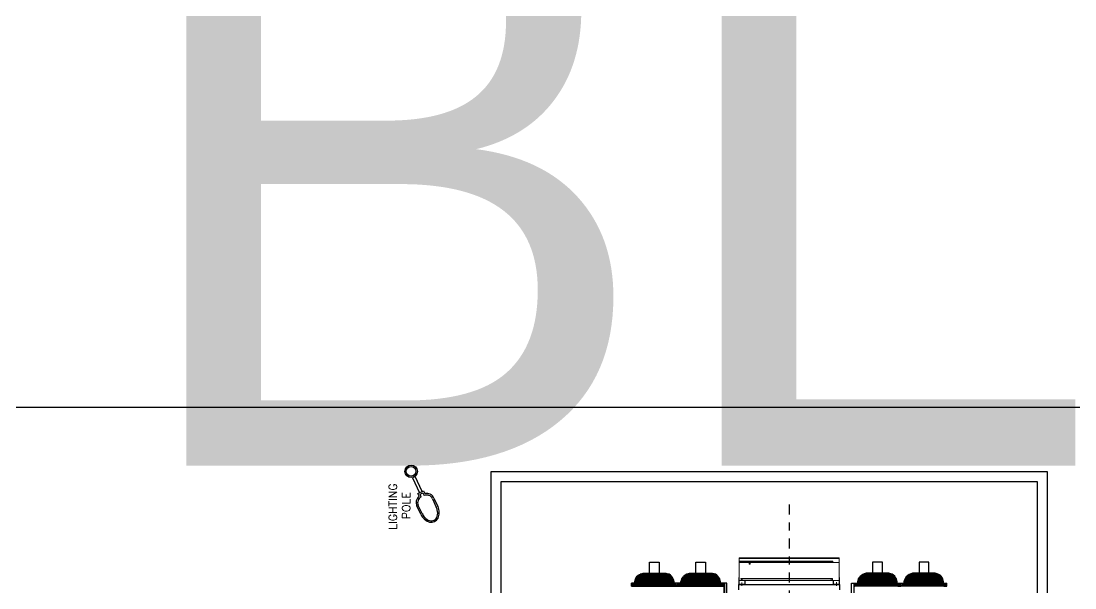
# Model space of a CAD drawing. Header units: metres. Extents: x 530339 to 530792, y 2674872 to 2675147.
# Drawn here: x 530562.76 to 530575.93, y 2675005.7 to 2675012.78 of the extents above; entities that cross this region are included whole.
import ezdxf

# ---------------------------------------------------------------- set-up
doc = ezdxf.new("R2010")
doc.units = ezdxf.units.M
doc.linetypes.add('CENTER', pattern=[2, 1.25, -0.25, 0.25, -0.25])
doc.layers.add('IDT', color=7, linetype='Continuous')
doc.layers.add('MMS Block Numbering', color=7, linetype='Continuous')
doc.styles.add('Adani Regular', font='Adani Regular.ttf')
doc.styles.add('RomanS', font='romans.shx')
doc.linetypes.add('FOUNDATION LAYOUT$0$FENCELINE1', pattern='A,6.35,-2.54,[133,ltypeshp.shx,S=2.54,R=0,X=-2.54,Y=0],-2.54,25.4', length=36.83)

# ---------------------------------------------------------------- blocks, each defined once
blk = doc.blocks.new('IDT')
at = {"layer": 'IDT', "color": 0}
for p, q in [((12.603, 7.01), (12.603, 16.81)), ((19.553, 16.81), (19.553, 7.01)), ((12.728, 7.135), (12.728, 16.685)), ((19.428, 16.685), (19.428, 7.135)), ((19.428, 7.135), (12.728, 7.135)), ((19.553, 7.01), (12.603, 7.01))]:
    blk.add_line(p, q, dxfattribs=at)
at = {"layer": 'IDT', "color": 8, "linetype": 'CENTER', "ltscale": 0.1}
blk.add_line((15.828, 7.423), (15.828, 16.548), dxfattribs=at)
at = {"layer": 'IDT', "color": 0, "lineweight": 25}
for p, q in [((15.014, 8.572), (15.014, 8.407)), ((15.02, 8.407), (15.02, 8.568)), ((16.637, 8.407), (16.637, 8.568)), ((16.642, 8.572), (16.642, 8.407)), ((13.858, 8.442), (15.014, 8.442)), ((13.894, 8.442), (13.858, 8.442)), ((13.858, 8.442), (13.858, 8.407)), ((13.865, 8.413), (13.865, 8.436)), ((13.865, 8.436), (13.887, 8.436)), ((14.417, 8.436), (13.87, 8.436)), ((13.87, 8.436), (13.87, 8.433)), ((13.87, 8.433), (13.87, 8.436)), ((13.87, 8.436), (13.898, 8.436)), ((13.87, 8.436), (14.417, 8.436)), ((13.87, 8.424), (13.87, 8.436)), ((13.87, 8.433), (13.895, 8.433)), ((14.417, 8.433), (13.87, 8.433)), ((13.887, 8.436), (13.894, 8.442)), ((14.985, 8.436), (13.887, 8.436)), ((13.895, 8.433), (13.895, 8.41)), ((13.898, 8.433), (13.898, 8.41)), ((13.928, 8.431), (13.924, 8.429)), ((14.117, 8.431), (13.928, 8.431)), ((14.132, 8.424), (14.117, 8.431)), ((14.157, 8.432), (14.132, 8.432)), ((14.132, 8.432), (14.132, 8.393)), ((14.15, 8.439), (14.137, 8.439)), ((14.137, 8.439), (14.137, 8.379)), ((14.143, 8.433), (14.143, 8.281)), ((14.146, 8.433), (14.146, 8.281)), ((14.15, 8.379), (14.15, 8.439)), ((14.157, 8.393), (14.157, 8.432)), ((14.157, 8.424), (14.172, 8.431)), ((14.172, 8.431), (14.359, 8.431)), ((14.359, 8.431), (14.363, 8.429)), ((14.389, 8.436), (14.417, 8.436)), ((14.389, 8.433), (14.389, 8.41)), ((14.393, 8.41), (14.393, 8.433)), ((14.393, 8.433), (14.417, 8.433)), ((14.417, 8.433), (14.417, 8.436)), ((14.417, 8.436), (14.417, 8.433)), ((14.417, 8.436), (14.417, 8.424)), ((14.468, 8.442), (14.433, 8.442)), ((14.433, 8.442), (14.433, 8.407)), ((14.439, 8.413), (14.439, 8.436)), ((14.439, 8.436), (14.462, 8.436)), ((14.451, 8.436), (14.998, 8.436)), ((14.451, 8.424), (14.451, 8.436)), ((14.998, 8.436), (14.451, 8.436)), ((14.451, 8.436), (14.451, 8.433)), ((14.451, 8.433), (14.451, 8.436)), ((14.451, 8.436), (14.479, 8.436)), ((14.451, 8.433), (14.475, 8.433)), ((14.998, 8.433), (14.451, 8.433)), ((14.462, 8.436), (14.468, 8.442)), ((14.475, 8.433), (14.475, 8.41)), ((14.479, 8.433), (14.478, 8.41)), ((14.509, 8.431), (14.505, 8.429)), ((14.696, 8.431), (14.509, 8.431)), ((14.711, 8.424), (14.696, 8.431)), ((14.736, 8.432), (14.711, 8.432)), ((14.711, 8.432), (14.711, 8.393)), ((14.731, 8.439), (14.718, 8.439)), ((14.718, 8.439), (14.718, 8.379)), ((14.722, 8.433), (14.722, 8.281)), ((14.725, 8.433), (14.725, 8.281)), ((14.731, 8.379), (14.731, 8.439)), ((14.736, 8.393), (14.736, 8.432)), ((14.736, 8.424), (14.751, 8.431)), ((14.751, 8.431), (14.94, 8.431)), ((14.94, 8.431), (14.944, 8.429)), ((14.97, 8.436), (14.998, 8.436)), ((14.97, 8.433), (14.97, 8.41)), ((14.973, 8.41), (14.973, 8.433)), ((14.973, 8.433), (14.998, 8.433)), ((14.98, 8.442), (15.014, 8.442)), ((14.985, 8.436), (14.98, 8.442)), ((15.009, 8.436), (14.985, 8.436)), ((14.998, 8.436), (14.998, 8.424)), ((14.998, 8.433), (14.998, 8.436)), ((14.998, 8.436), (14.998, 8.433)), ((15.014, 8.442), (15.006, 8.442)), ((15.009, 8.413), (15.009, 8.436)), ((15.014, 8.442), (15.014, 8.407)), ((15.05, 8.537), (15.05, 8.407)), ((15.198, 8.425), (15.198, 8.49)), ((16.458, 8.49), (16.458, 8.425)), ((17.799, 8.442), (16.642, 8.442)), ((16.642, 8.442), (16.651, 8.442)), ((16.677, 8.442), (16.642, 8.442)), ((16.642, 8.442), (16.642, 8.407)), ((16.648, 8.413), (16.648, 8.436)), ((16.648, 8.436), (16.671, 8.436)), ((17.205, 8.436), (16.659, 8.436)), ((16.659, 8.436), (16.659, 8.424)), ((16.686, 8.436), (16.659, 8.436)), ((16.659, 8.436), (17.205, 8.436)), ((16.659, 8.433), (16.659, 8.436)), ((16.659, 8.436), (16.659, 8.433)), ((16.684, 8.433), (16.659, 8.433)), ((16.659, 8.433), (17.205, 8.433)), ((16.671, 8.436), (16.677, 8.442)), ((16.671, 8.436), (17.769, 8.436)), ((16.684, 8.41), (16.684, 8.433)), ((16.686, 8.433), (16.686, 8.41)), ((16.717, 8.431), (16.713, 8.429)), ((16.905, 8.431), (16.717, 8.431)), ((16.92, 8.424), (16.905, 8.431)), ((16.92, 8.432), (16.945, 8.432)), ((16.92, 8.393), (16.92, 8.432)), ((16.926, 8.439), (16.938, 8.439)), ((16.926, 8.379), (16.926, 8.439)), ((16.931, 8.433), (16.931, 8.281)), ((16.934, 8.433), (16.934, 8.281)), ((16.938, 8.439), (16.938, 8.379)), ((16.945, 8.432), (16.945, 8.393)), ((16.945, 8.424), (16.96, 8.431)), ((16.96, 8.431), (17.147, 8.431)), ((17.147, 8.431), (17.151, 8.429)), ((17.205, 8.436), (17.177, 8.436)), ((17.177, 8.433), (17.179, 8.41)), ((17.205, 8.433), (17.182, 8.433)), ((17.182, 8.433), (17.182, 8.41)), ((17.189, 8.442), (17.223, 8.442)), ((17.194, 8.436), (17.189, 8.442)), ((17.218, 8.436), (17.194, 8.436)), ((17.205, 8.424), (17.205, 8.436)), ((17.205, 8.436), (17.205, 8.433)), ((17.205, 8.433), (17.205, 8.436)), ((17.218, 8.413), (17.218, 8.436)), ((17.223, 8.442), (17.223, 8.407)), ((17.267, 8.436), (17.24, 8.436)), ((17.24, 8.436), (17.786, 8.436)), ((17.24, 8.433), (17.24, 8.436)), ((17.24, 8.436), (17.24, 8.433)), ((17.786, 8.436), (17.24, 8.436)), ((17.24, 8.436), (17.24, 8.424)), ((17.263, 8.433), (17.24, 8.433)), ((17.24, 8.433), (17.786, 8.433)), ((17.263, 8.41), (17.263, 8.433)), ((17.267, 8.433), (17.267, 8.41)), ((17.298, 8.431), (17.294, 8.429)), ((17.485, 8.431), (17.298, 8.431)), ((17.5, 8.424), (17.485, 8.431)), ((17.5, 8.432), (17.525, 8.432)), ((17.5, 8.393), (17.5, 8.432)), ((17.507, 8.439), (17.519, 8.439)), ((17.507, 8.379), (17.507, 8.439)), ((17.511, 8.433), (17.511, 8.281)), ((17.514, 8.433), (17.514, 8.281)), ((17.519, 8.439), (17.519, 8.379)), ((17.525, 8.432), (17.525, 8.393)), ((17.525, 8.424), (17.54, 8.431)), ((17.54, 8.431), (17.728, 8.431)), ((17.728, 8.431), (17.732, 8.429)), ((17.786, 8.436), (17.758, 8.436)), ((17.758, 8.433), (17.758, 8.41)), ((17.786, 8.433), (17.761, 8.433)), ((17.761, 8.433), (17.761, 8.41)), ((17.786, 8.436), (17.786, 8.433)), ((17.786, 8.433), (17.786, 8.436)), ((17.786, 8.424), (17.786, 8.436)), ((13.858, 8.407), (13.865, 8.413)), ((15.05, 8.407), (13.858, 8.407)), ((14.417, 8.424), (13.87, 8.424)), ((14.39, 8.422), (13.898, 8.422)), ((13.898, 8.422), (13.898, 8.42)), ((13.898, 8.42), (14.39, 8.42)), ((14.39, 8.409), (13.898, 8.409)), ((13.898, 8.409), (13.898, 8.406)), ((13.898, 8.406), (14.39, 8.406)), ((14.388, 8.395), (13.899, 8.395)), ((13.899, 8.392), (14.388, 8.392)), ((14.386, 8.379), (13.902, 8.379)), ((13.902, 8.378), (14.385, 8.378)), ((14.382, 8.366), (13.906, 8.366)), ((13.906, 8.364), (14.381, 8.364)), ((14.377, 8.352), (13.912, 8.352)), ((13.912, 8.35), (14.375, 8.35)), ((13.92, 8.425), (13.919, 8.421)), ((13.919, 8.421), (13.919, 8.396)), ((13.919, 8.396), (13.919, 8.392)), ((13.919, 8.392), (13.924, 8.386)), ((14.368, 8.338), (13.919, 8.338)), ((13.922, 8.428), (13.92, 8.425)), ((13.92, 8.337), (14.367, 8.337)), ((13.924, 8.429), (13.922, 8.428)), ((13.923, 8.395), (13.923, 8.424)), ((13.924, 8.395), (13.926, 8.379)), ((13.924, 8.386), (13.928, 8.385)), ((13.928, 8.385), (13.969, 8.378)), ((14.359, 8.324), (13.93, 8.324)), ((13.931, 8.321), (14.356, 8.321)), ((14.343, 8.31), (13.944, 8.31)), ((13.946, 8.308), (14.341, 8.308)), ((13.949, 8.395), (13.949, 8.424)), ((13.951, 8.381), (13.949, 8.395)), ((13.969, 8.378), (13.988, 8.377)), ((13.988, 8.377), (14.009, 8.378)), ((14.018, 8.326), (14.005, 8.327)), ((14.009, 8.378), (14.029, 8.381)), ((14.018, 8.324), (14.111, 8.324)), ((14.029, 8.381), (14.049, 8.386)), ((14.049, 8.386), (14.09, 8.402)), ((14.205, 8.379), (14.083, 8.379)), ((14.083, 8.379), (14.083, 8.324)), ((14.09, 8.402), (14.132, 8.402)), ((14.111, 8.324), (14.111, 8.294)), ((14.119, 8.428), (14.121, 8.428)), ((14.132, 8.402), (14.132, 8.424)), ((14.132, 8.393), (14.157, 8.393)), ((14.137, 8.379), (14.15, 8.379)), ((14.157, 8.402), (14.157, 8.424)), ((14.198, 8.402), (14.157, 8.402)), ((14.169, 8.428), (14.171, 8.428)), ((14.269, 8.324), (14.177, 8.324)), ((14.177, 8.324), (14.177, 8.294)), ((14.238, 8.386), (14.198, 8.402)), ((14.205, 8.324), (14.205, 8.379)), ((14.259, 8.381), (14.238, 8.386)), ((14.278, 8.378), (14.259, 8.381)), ((14.269, 8.326), (14.283, 8.327)), ((14.299, 8.377), (14.278, 8.378)), ((14.32, 8.378), (14.299, 8.377)), ((14.359, 8.385), (14.32, 8.378)), ((14.336, 8.381), (14.338, 8.395)), ((14.339, 8.395), (14.339, 8.424)), ((14.363, 8.386), (14.359, 8.385)), ((14.363, 8.429), (14.366, 8.428)), ((14.363, 8.379), (14.364, 8.395)), ((14.368, 8.392), (14.363, 8.386)), ((14.364, 8.395), (14.364, 8.424)), ((14.366, 8.428), (14.367, 8.425)), ((14.367, 8.425), (14.368, 8.421)), ((14.368, 8.421), (14.368, 8.396)), ((14.368, 8.396), (14.368, 8.392)), ((14.39, 8.42), (14.39, 8.422)), ((14.39, 8.406), (14.39, 8.409)), ((14.433, 8.407), (14.439, 8.413)), ((14.998, 8.424), (14.451, 8.424)), ((14.97, 8.422), (14.478, 8.422)), ((14.478, 8.422), (14.478, 8.42)), ((14.478, 8.42), (14.97, 8.42)), ((14.97, 8.409), (14.478, 8.409)), ((14.478, 8.409), (14.478, 8.406)), ((14.478, 8.406), (14.97, 8.406)), ((14.969, 8.395), (14.479, 8.395)), ((14.48, 8.392), (14.969, 8.392)), ((14.966, 8.379), (14.482, 8.379)), ((14.483, 8.378), (14.966, 8.378)), ((14.962, 8.366), (14.486, 8.366)), ((14.487, 8.364), (14.962, 8.364)), ((14.956, 8.352), (14.491, 8.352)), ((14.493, 8.35), (14.955, 8.35)), ((14.498, 8.421), (14.498, 8.396)), ((14.501, 8.425), (14.5, 8.421)), ((14.5, 8.396), (14.5, 8.392)), ((14.5, 8.392), (14.505, 8.386)), ((14.949, 8.338), (14.5, 8.338)), ((14.502, 8.428), (14.501, 8.425)), ((14.501, 8.337), (14.948, 8.337)), ((14.505, 8.429), (14.502, 8.428)), ((14.504, 8.395), (14.504, 8.424)), ((14.505, 8.379), (14.504, 8.395)), ((14.505, 8.386), (14.509, 8.385)), ((14.509, 8.385), (14.548, 8.378)), ((14.938, 8.324), (14.509, 8.324)), ((14.511, 8.321), (14.937, 8.321)), ((14.924, 8.31), (14.525, 8.31)), ((14.527, 8.308), (14.922, 8.308)), ((14.529, 8.395), (14.529, 8.424)), ((14.53, 8.395), (14.532, 8.381)), ((14.548, 8.378), (14.569, 8.377)), ((14.569, 8.377), (14.588, 8.378)), ((14.585, 8.327), (14.599, 8.326)), ((14.588, 8.378), (14.609, 8.381)), ((14.599, 8.324), (14.691, 8.324)), ((14.609, 8.381), (14.63, 8.386)), ((14.63, 8.386), (14.67, 8.402)), ((14.785, 8.379), (14.663, 8.379)), ((14.663, 8.379), (14.663, 8.324)), ((14.67, 8.402), (14.711, 8.402)), ((14.691, 8.324), (14.691, 8.294)), ((14.699, 8.428), (14.7, 8.428)), ((14.711, 8.402), (14.711, 8.424)), ((14.711, 8.393), (14.736, 8.393)), ((14.718, 8.379), (14.731, 8.379)), ((14.736, 8.402), (14.736, 8.424)), ((14.778, 8.402), (14.736, 8.402)), ((14.749, 8.428), (14.75, 8.428)), ((14.85, 8.324), (14.757, 8.324)), ((14.757, 8.324), (14.757, 8.294)), ((14.819, 8.386), (14.778, 8.402)), ((14.785, 8.324), (14.785, 8.379)), ((14.839, 8.381), (14.819, 8.386)), ((14.859, 8.378), (14.839, 8.381)), ((14.85, 8.326), (14.863, 8.327)), ((14.88, 8.377), (14.859, 8.378)), ((14.899, 8.378), (14.88, 8.377)), ((14.94, 8.385), (14.899, 8.378)), ((14.917, 8.381), (14.919, 8.395)), ((14.919, 8.395), (14.919, 8.424)), ((14.944, 8.386), (14.94, 8.385)), ((14.942, 8.379), (14.944, 8.395)), ((14.944, 8.429), (14.946, 8.428)), ((14.949, 8.392), (14.944, 8.386)), ((14.945, 8.395), (14.945, 8.424)), ((14.946, 8.428), (14.948, 8.425)), ((14.948, 8.425), (14.949, 8.421)), ((14.949, 8.421), (14.949, 8.396)), ((14.949, 8.396), (14.949, 8.392)), ((14.97, 8.42), (14.97, 8.422)), ((14.97, 8.406), (14.97, 8.409)), ((15.014, 8.407), (15.009, 8.413)), ((15.014, 8.407), (15.016, 8.407)), ((16.458, 8.425), (15.198, 8.425)), ((16.642, 8.407), (16.648, 8.413)), ((16.642, 8.407), (16.644, 8.407)), ((16.659, 8.424), (17.205, 8.424)), ((16.686, 8.422), (17.179, 8.422)), ((16.686, 8.42), (16.686, 8.422)), ((17.179, 8.42), (16.686, 8.42)), ((16.686, 8.409), (17.179, 8.409)), ((16.686, 8.406), (16.686, 8.409)), ((17.179, 8.406), (16.686, 8.406)), ((16.688, 8.395), (17.177, 8.395)), ((17.176, 8.392), (16.688, 8.392)), ((16.691, 8.379), (17.175, 8.379)), ((17.173, 8.378), (16.691, 8.378)), ((16.695, 8.366), (17.171, 8.366)), ((17.169, 8.364), (16.695, 8.364)), ((16.7, 8.352), (17.165, 8.352)), ((17.164, 8.35), (16.702, 8.35)), ((16.709, 8.425), (16.707, 8.421)), ((16.707, 8.421), (16.707, 8.396)), ((16.707, 8.396), (16.707, 8.392)), ((16.707, 8.392), (16.713, 8.386)), ((16.707, 8.338), (17.157, 8.338)), ((16.71, 8.428), (16.709, 8.425)), ((17.155, 8.337), (16.709, 8.337)), ((16.713, 8.429), (16.71, 8.428)), ((16.711, 8.395), (16.711, 8.424)), ((16.713, 8.395), (16.714, 8.379)), ((16.713, 8.386), (16.717, 8.385)), ((16.717, 8.385), (16.757, 8.378)), ((16.718, 8.324), (17.147, 8.324)), ((17.146, 8.321), (16.72, 8.321)), ((16.732, 8.31), (17.132, 8.31)), ((17.129, 8.308), (16.735, 8.308)), ((16.738, 8.395), (16.738, 8.424)), ((16.739, 8.381), (16.738, 8.395)), ((16.757, 8.378), (16.776, 8.377)), ((16.776, 8.377), (16.797, 8.378)), ((16.807, 8.326), (16.793, 8.327)), ((16.797, 8.378), (16.818, 8.381)), ((16.807, 8.324), (16.899, 8.324)), ((16.818, 8.381), (16.837, 8.386)), ((16.837, 8.386), (16.879, 8.402)), ((16.872, 8.324), (16.872, 8.379)), ((16.872, 8.379), (16.994, 8.379)), ((16.879, 8.402), (16.92, 8.402)), ((16.899, 8.324), (16.899, 8.294)), ((16.908, 8.428), (16.909, 8.428)), ((16.92, 8.402), (16.92, 8.424)), ((16.945, 8.393), (16.92, 8.393)), ((16.938, 8.379), (16.926, 8.379)), ((16.945, 8.402), (16.945, 8.424)), ((16.987, 8.402), (16.945, 8.402)), ((16.958, 8.428), (16.959, 8.428)), ((17.057, 8.324), (16.966, 8.324)), ((16.966, 8.324), (16.966, 8.294)), ((17.027, 8.386), (16.987, 8.402)), ((16.994, 8.379), (16.994, 8.324)), ((17.047, 8.381), (17.027, 8.386)), ((17.068, 8.378), (17.047, 8.381)), ((17.057, 8.326), (17.071, 8.327)), ((17.088, 8.377), (17.068, 8.378)), ((17.108, 8.378), (17.088, 8.377)), ((17.147, 8.385), (17.108, 8.378)), ((17.125, 8.381), (17.126, 8.395)), ((17.128, 8.395), (17.128, 8.424)), ((17.151, 8.386), (17.147, 8.385)), ((17.151, 8.429), (17.154, 8.428)), ((17.151, 8.379), (17.153, 8.395)), ((17.157, 8.392), (17.151, 8.386)), ((17.153, 8.395), (17.153, 8.424)), ((17.154, 8.428), (17.155, 8.425)), ((17.155, 8.425), (17.157, 8.421)), ((17.157, 8.396), (17.157, 8.392)), ((17.158, 8.421), (17.158, 8.396)), ((17.179, 8.422), (17.179, 8.42)), ((17.179, 8.409), (17.179, 8.406)), ((17.223, 8.407), (17.218, 8.413)), ((17.24, 8.424), (17.786, 8.424)), ((17.266, 8.422), (17.758, 8.422)), ((17.266, 8.42), (17.266, 8.422)), ((17.758, 8.42), (17.266, 8.42)), ((17.266, 8.409), (17.758, 8.409)), ((17.266, 8.406), (17.266, 8.409)), ((17.758, 8.406), (17.266, 8.406)), ((17.269, 8.395), (17.757, 8.395)), ((17.757, 8.392), (17.269, 8.392)), ((17.27, 8.379), (17.754, 8.379)), ((17.754, 8.378), (17.272, 8.378)), ((17.274, 8.366), (17.75, 8.366)), ((17.75, 8.364), (17.276, 8.364)), ((17.28, 8.352), (17.745, 8.352)), ((17.745, 8.35), (17.281, 8.35)), ((17.29, 8.425), (17.288, 8.421)), ((17.288, 8.421), (17.288, 8.396)), ((17.288, 8.396), (17.288, 8.392)), ((17.288, 8.392), (17.294, 8.386)), ((17.288, 8.338), (17.738, 8.338)), ((17.291, 8.428), (17.29, 8.425)), ((17.736, 8.337), (17.29, 8.337)), ((17.294, 8.429), (17.291, 8.428)), ((17.292, 8.395), (17.292, 8.424)), ((17.294, 8.379), (17.292, 8.395)), ((17.294, 8.386), (17.298, 8.385)), ((17.298, 8.385), (17.337, 8.378)), ((17.298, 8.324), (17.727, 8.324)), ((17.725, 8.321), (17.301, 8.321)), ((17.313, 8.31), (17.713, 8.31)), ((17.71, 8.308), (17.316, 8.308)), ((17.317, 8.395), (17.317, 8.424)), ((17.319, 8.395), (17.32, 8.381)), ((17.337, 8.378), (17.357, 8.377)), ((17.357, 8.377), (17.378, 8.378)), ((17.374, 8.327), (17.388, 8.326)), ((17.378, 8.378), (17.397, 8.381)), ((17.388, 8.324), (17.479, 8.324)), ((17.397, 8.381), (17.418, 8.386)), ((17.418, 8.386), (17.458, 8.402)), ((17.451, 8.324), (17.451, 8.379)), ((17.451, 8.379), (17.573, 8.379)), ((17.458, 8.402), (17.5, 8.402)), ((17.479, 8.324), (17.479, 8.294)), ((17.487, 8.428), (17.489, 8.428)), ((17.5, 8.402), (17.5, 8.424)), ((17.525, 8.393), (17.5, 8.393)), ((17.519, 8.379), (17.507, 8.379)), ((17.525, 8.402), (17.525, 8.424)), ((17.566, 8.402), (17.525, 8.402)), ((17.537, 8.428), (17.538, 8.428)), ((17.638, 8.324), (17.545, 8.324)), ((17.545, 8.324), (17.545, 8.294)), ((17.608, 8.386), (17.566, 8.402)), ((17.573, 8.379), (17.573, 8.324)), ((17.627, 8.381), (17.608, 8.386)), ((17.648, 8.378), (17.627, 8.381)), ((17.638, 8.326), (17.652, 8.327)), ((17.669, 8.377), (17.648, 8.378)), ((17.688, 8.378), (17.669, 8.377)), ((17.728, 8.385), (17.688, 8.378)), ((17.706, 8.381), (17.707, 8.395)), ((17.707, 8.395), (17.707, 8.424)), ((17.732, 8.386), (17.728, 8.385)), ((17.731, 8.379), (17.732, 8.395)), ((17.732, 8.429), (17.735, 8.428)), ((17.738, 8.392), (17.732, 8.386)), ((17.734, 8.395), (17.734, 8.424)), ((17.735, 8.428), (17.736, 8.425)), ((17.736, 8.425), (17.738, 8.421)), ((17.738, 8.421), (17.738, 8.396)), ((17.738, 8.396), (17.738, 8.392)), ((17.758, 8.422), (17.758, 8.42)), ((17.758, 8.409), (17.758, 8.406)), ((14.321, 8.296), (13.967, 8.296)), ((13.971, 8.294), (14.316, 8.294)), ((13.978, 8.288), (14.003, 8.281)), ((13.98, 8.291), (14.003, 8.284)), ((14.003, 8.284), (14.284, 8.284)), ((14.003, 8.281), (14.285, 8.281)), ((14.009, 8.296), (14.024, 8.295)), ((14.111, 8.294), (14.024, 8.294)), ((14.083, 8.294), (14.083, 8.143)), ((14.177, 8.294), (14.265, 8.294)), ((14.205, 8.143), (14.205, 8.294)), ((14.265, 8.295), (14.28, 8.296)), ((14.284, 8.284), (14.309, 8.291)), ((14.285, 8.281), (14.309, 8.288)), ((14.901, 8.296), (14.547, 8.296)), ((14.551, 8.294), (14.897, 8.294)), ((14.559, 8.291), (14.584, 8.284)), ((14.559, 8.288), (14.583, 8.281)), ((14.583, 8.281), (14.865, 8.281)), ((14.584, 8.284), (14.865, 8.284)), ((14.588, 8.296), (14.603, 8.295)), ((14.691, 8.294), (14.603, 8.294)), ((14.663, 8.294), (14.663, 8.143)), ((14.757, 8.294), (14.844, 8.294)), ((14.785, 8.143), (14.785, 8.294)), ((14.844, 8.295), (14.859, 8.296)), ((14.865, 8.284), (14.888, 8.291)), ((14.865, 8.281), (14.89, 8.288)), ((16.756, 8.296), (17.11, 8.296)), ((17.106, 8.294), (16.76, 8.294)), ((16.792, 8.281), (16.767, 8.288)), ((16.792, 8.284), (16.768, 8.291)), ((17.072, 8.284), (16.792, 8.284)), ((17.074, 8.281), (16.792, 8.281)), ((16.797, 8.296), (16.812, 8.295)), ((16.899, 8.294), (16.812, 8.294)), ((16.872, 8.143), (16.872, 8.294)), ((16.966, 8.294), (17.053, 8.294)), ((16.994, 8.294), (16.994, 8.143)), ((17.053, 8.295), (17.068, 8.296)), ((17.097, 8.291), (17.072, 8.284)), ((17.097, 8.288), (17.074, 8.281)), ((17.335, 8.296), (17.689, 8.296)), ((17.685, 8.294), (17.341, 8.294)), ((17.373, 8.284), (17.348, 8.291)), ((17.371, 8.281), (17.348, 8.288)), ((17.653, 8.281), (17.371, 8.281)), ((17.653, 8.284), (17.373, 8.284)), ((17.377, 8.296), (17.392, 8.295)), ((17.479, 8.294), (17.392, 8.294)), ((17.451, 8.143), (17.451, 8.294)), ((17.545, 8.294), (17.633, 8.294)), ((17.573, 8.294), (17.573, 8.143)), ((17.633, 8.295), (17.648, 8.296)), ((17.677, 8.291), (17.653, 8.284)), ((17.678, 8.288), (17.653, 8.281)), ((14.083, 8.143), (14.205, 8.143)), ((14.663, 8.143), (14.785, 8.143)), ((16.994, 8.143), (16.872, 8.143)), ((17.573, 8.143), (17.451, 8.143))]:
    blk.add_line(p, q, dxfattribs=at)
at = {"layer": 'IDT', "color": 0, "lineweight": 9}
for p, q in [((15.238, 8.392), (15.238, 8.439)), ((16.418, 8.4), (16.418, 8.439)), ((15.231, 8.421), (15.231, 8.425)), ((15.245, 8.421), (15.245, 8.425)), ((15.287, 8.348), (15.287, 8.353)), ((15.287, 8.353), (16.432, 8.353)), ((16.432, 8.348), (15.287, 8.348)), ((15.288, 8.353), (15.288, 8.375)), ((15.305, 8.353), (15.305, 8.375)), ((16.411, 8.421), (16.411, 8.425)), ((16.414, 8.353), (16.414, 8.375)), ((16.425, 8.421), (16.425, 8.425)), ((16.429, 8.353), (16.429, 8.375)), ((16.432, 8.353), (16.432, 8.348)), ((16.314, 8.132), (16.314, 8.168)), ((16.314, 8.168), (16.33, 8.168)), ((16.33, 8.168), (16.33, 8.132)), ((16.453, 8.15), (15.202, 8.15)), ((15.283, 8.15), (15.283, 8.132)), ((15.283, 8.132), (15.283, 8.147)), ((16.433, 8.132), (15.283, 8.132)), ((15.301, 8.143), (15.288, 8.143)), ((15.288, 8.143), (15.288, 8.14)), ((15.288, 8.14), (16.428, 8.14)), ((15.301, 8.15), (15.301, 8.143)), ((15.303, 8.14), (15.303, 8.15)), ((16.414, 8.14), (16.414, 8.15)), ((16.417, 8.143), (16.417, 8.15)), ((16.428, 8.143), (16.417, 8.143)), ((16.428, 8.14), (16.428, 8.143)), ((16.432, 8.14), (16.455, 8.14)), ((16.433, 8.15), (16.453, 8.15)), ((16.433, 8.132), (16.433, 8.15)), ((16.433, 8.15), (16.433, 8.132)), ((16.435, 8.144), (16.433, 8.143)), ((16.433, 8.143), (16.433, 8.137)), ((16.436, 8.147), (16.435, 8.144)), ((16.438, 8.149), (16.436, 8.147)), ((16.439, 8.149), (16.438, 8.149)), ((16.44, 8.15), (16.439, 8.149)), ((16.442, 8.146), (16.439, 8.143)), ((16.439, 8.143), (16.439, 8.137)), ((16.44, 8.142), (16.439, 8.142)), ((16.439, 8.142), (16.439, 8.139)), ((16.439, 8.139), (16.44, 8.139)), ((16.439, 8.137), (16.44, 8.136)), ((16.447, 8.15), (16.44, 8.15)), ((16.442, 8.144), (16.44, 8.143)), ((16.44, 8.143), (16.44, 8.142)), ((16.44, 8.139), (16.44, 8.137)), ((16.44, 8.137), (16.442, 8.137)), ((16.44, 8.136), (16.446, 8.136)), ((16.44, 8.131), (16.444, 8.131)), ((16.444, 8.146), (16.442, 8.146)), ((16.444, 8.144), (16.442, 8.144)), ((16.442, 8.137), (16.442, 8.136)), ((16.442, 8.136), (16.444, 8.136)), ((16.443, 8.128), (16.443, 8.153)), ((16.446, 8.144), (16.444, 8.146)), ((16.446, 8.143), (16.444, 8.144)), ((16.444, 8.136), (16.444, 8.137)), ((16.444, 8.137), (16.446, 8.137)), ((16.447, 8.144), (16.446, 8.144)), ((16.447, 8.143), (16.446, 8.143)), ((16.446, 8.137), (16.447, 8.139)), ((16.446, 8.136), (16.449, 8.139)), ((16.453, 8.144), (16.447, 8.15)), ((16.447, 8.143), (16.447, 8.144)), ((16.447, 8.14), (16.447, 8.143)), ((16.449, 8.142), (16.447, 8.143)), ((16.447, 8.139), (16.447, 8.14)), ((16.449, 8.14), (16.449, 8.142)), ((16.449, 8.139), (16.449, 8.14)), ((16.451, 8.135), (16.453, 8.136)), ((16.453, 8.14), (16.453, 8.144)), ((16.453, 8.136), (16.453, 8.14))]:
    blk.add_line(p, q, dxfattribs=at)
at = {"layer": 'IDT', "color": 8, "lineweight": 25}
for p, q in [((16.606, 8.537), (16.606, 8.407)), ((17.769, 8.436), (17.763, 8.442)), ((17.763, 8.442), (17.799, 8.442)), ((17.792, 8.436), (17.769, 8.436)), ((17.792, 8.413), (17.792, 8.436)), ((17.799, 8.442), (17.799, 8.407)), ((16.606, 8.407), (17.799, 8.407)), ((17.799, 8.407), (17.792, 8.413))]:
    blk.add_line(p, q, dxfattribs=at)
at = {"layer": 'IDT', "color": 0, "lineweight": 15}
for p, q in [((15.278, 8.425), (15.198, 8.425)), ((15.198, 8.425), (15.198, 8.335)), ((15.198, 8.335), (15.202, 8.335)), ((15.202, 8.335), (15.202, 8.421)), ((15.202, 8.421), (15.273, 8.421)), ((16.453, 8.375), (15.202, 8.375)), ((15.202, 8.375), (15.202, 8.09)), ((15.273, 8.421), (15.273, 8.375)), ((15.278, 8.375), (15.278, 8.425)), ((16.378, 8.375), (16.378, 8.425)), ((16.378, 8.425), (16.458, 8.425)), ((16.453, 8.421), (16.384, 8.421)), ((16.384, 8.421), (16.384, 8.375)), ((16.453, 8.335), (16.453, 8.421)), ((16.453, 8.09), (16.453, 8.375)), ((16.458, 8.335), (16.453, 8.335)), ((16.458, 8.425), (16.458, 8.335)), ((16.453, 8.1), (15.202, 8.1)), ((15.202, 8.09), (16.453, 8.09))]:
    blk.add_line(p, q, dxfattribs=at)
at = {"layer": 'IDT', "color": 10}
for p, q in [((20.414, 7.538), (20.463, 7.434)), ((20.432, 7.546), (20.48, 7.442)), ((20.268, 7.343), (20.22, 7.447)), ((20.286, 7.351), (20.238, 7.455)), ((20.397, 7.253), (20.38, 7.288)), ((20.406, 7.279), (20.39, 7.312)), ((20.467, 7.286), (20.397, 7.253)), ((20.441, 7.295), (20.406, 7.279)), ((20.414, 7.261), (20.502, 7.073)), ((20.426, 7.329), (20.441, 7.295)), ((20.537, 7.089), (20.45, 7.277)), ((20.451, 7.321), (20.467, 7.286)), ((20.502, 7.073), (20.537, 7.089))]:
    blk.add_line(p, q, dxfattribs=at)
at = {"layer": 'IDT', "color": 7, "linetype": 'FOUNDATION LAYOUT$0$FENCELINE1', "ltscale": 0.01}
blk.add_lwpolyline([(19.911, 22.485), (11.801, 22.485), (11.801, 6.21), (19.731, 6.21), (25.552, 6.21), (25.552, 9.06)], dxfattribs=at)
at = {"layer": 'IDT', "color": 10}
for radius in [0.078, 0.0605]:
    blk.add_circle((20.553, 7.01), radius, dxfattribs=at)
at = {"layer": 'IDT', "color": 0, "lineweight": 25}
for centre, start, end in [((14.018, 8.395), 191.5341, 258.4659), ((14.269, 8.395), 281.5341, 348.4659), ((14.599, 8.395), 191.5341, 258.4659), ((14.85, 8.395), 281.5341, 348.4659), ((16.807, 8.395), 191.5341, 258.4659), ((17.057, 8.395), 281.5341, 348.4659), ((17.388, 8.395), 191.5341, 258.4659), ((17.638, 8.395), 281.5341, 348.4659)]:
    blk.add_arc(centre, 0.0692, start, end, dxfattribs=at)
at = {"layer": 'IDT', "color": 10}
for centre, radius, start, end in [((20.394, 7.399), 0.0772, 294.399, 26.7226), ((20.394, 7.399), 0.0967, 306.1412, 26.5392), ((20.357, 7.382), 0.0967, 203.4608, 283.8588), ((20.357, 7.382), 0.0772, 203.2774, 295.601)]:
    blk.add_arc(centre, radius, start, end, dxfattribs=at)
blk.add_ellipse((20.326, 7.496), major_axis=(-0.066, 0.141), ratio=0.75, start_param=4.712389, end_param=7.853982, dxfattribs=at)
at = {"layer": 'IDT', "color": 0, "lineweight": 25}
for points in [[(13.895, 8.41), (13.898, 8.353), (13.923, 8.307), (13.978, 8.288)], [(13.898, 8.41), (13.902, 8.353), (13.925, 8.31), (13.98, 8.291)], [(13.926, 8.379), (13.934, 8.335), (13.964, 8.304), (14.009, 8.296)], [(14.28, 8.296), (14.324, 8.304), (14.355, 8.335), (14.363, 8.379)], [(14.389, 8.41), (14.386, 8.353), (14.363, 8.312), (14.309, 8.291)], [(14.393, 8.41), (14.392, 8.356), (14.362, 8.305), (14.309, 8.288)], [(14.475, 8.41), (14.476, 8.357), (14.506, 8.303), (14.559, 8.288)], [(14.478, 8.41), (14.482, 8.352), (14.505, 8.312), (14.559, 8.291)], [(14.505, 8.379), (14.513, 8.335), (14.544, 8.304), (14.588, 8.296)], [(14.859, 8.296), (14.904, 8.304), (14.934, 8.335), (14.942, 8.379)], [(14.97, 8.41), (14.969, 8.359), (14.94, 8.306), (14.888, 8.291)], [(14.973, 8.41), (14.972, 8.357), (14.942, 8.305), (14.89, 8.288)], [(16.684, 8.41), (16.684, 8.357), (16.715, 8.305), (16.767, 8.288)], [(16.686, 8.41), (16.688, 8.359), (16.717, 8.306), (16.768, 8.291)], [(16.714, 8.379), (16.722, 8.335), (16.753, 8.304), (16.797, 8.296)], [(17.068, 8.296), (17.112, 8.304), (17.143, 8.335), (17.151, 8.379)], [(17.179, 8.41), (17.175, 8.352), (17.151, 8.312), (17.097, 8.291)], [(17.182, 8.41), (17.181, 8.357), (17.15, 8.303), (17.097, 8.288)], [(17.263, 8.41), (17.265, 8.356), (17.294, 8.305), (17.348, 8.288)], [(17.267, 8.41), (17.27, 8.353), (17.294, 8.312), (17.348, 8.291)], [(17.294, 8.379), (17.302, 8.335), (17.332, 8.304), (17.377, 8.296)], [(17.648, 8.296), (17.692, 8.304), (17.723, 8.335), (17.731, 8.379)], [(17.758, 8.41), (17.754, 8.353), (17.732, 8.31), (17.677, 8.291)], [(17.761, 8.41), (17.758, 8.353), (17.733, 8.307), (17.678, 8.288)]]:
    blk.add_open_spline(points, degree=3, dxfattribs=at)
at = {"layer": 'IDT', "color": 0, "lineweight": 9}
for points in [[(16.433, 8.137), (16.436, 8.135), (16.438, 8.133), (16.44, 8.131)], [(16.444, 8.131), (16.447, 8.131), (16.449, 8.133), (16.451, 8.135)]]:
    blk.add_open_spline(points, degree=3, dxfattribs=at)
at = {"layer": 'IDT', "color": 10}
blk.add_open_spline([(20.414, 7.538), (20.406, 7.554), (20.396, 7.57), (20.366, 7.604), (20.343, 7.618), (20.3, 7.629), (20.28, 7.627), (20.247, 7.608), (20.234, 7.592), (20.219, 7.547), (20.219, 7.519), (20.228, 7.479), (20.232, 7.467), (20.238, 7.455)], degree=3, knots=[4.712389, 4.712389, 4.712389, 4.712389, 5.103187, 5.103187, 5.723551, 5.723551, 6.343915, 6.343915, 6.964278, 6.964278, 7.584642, 7.584642, 7.853982, 7.853982, 7.853982, 7.853982], dxfattribs=at)
at = {"layer": 'IDT', "color": 7, "style": 'RomanS'}
for s, p in [('LIGHTING', (20.731, 7.739)), ('POLE', (20.564, 7.608))]:
    blk.add_text(s, height=0.1, rotation=270, dxfattribs=at).set_placement(p)

msp = doc.modelspace()

# ---------------------------------------------------------------- block references
at = {"layer": 'IDT', "color": 8, "rotation": 180}
msp.add_blockref('IDT', (530588.191, 2675014.163), dxfattribs=at)

# ---------------------------------------------------------------- texts
at = {"layer": 'MMS Block Numbering', "insert": (530577.387, 2675017.173), "char_height": 7.5, "attachment_point": 5, "style": 'Adani Regular'}
msp.add_mtext_dynamic_manual_height_columns('A16d-\\PBL-01', width=41.53538, gutter_width=1, heights=[0], dxfattribs=at)

doc.saveas('drawing.dxf')
